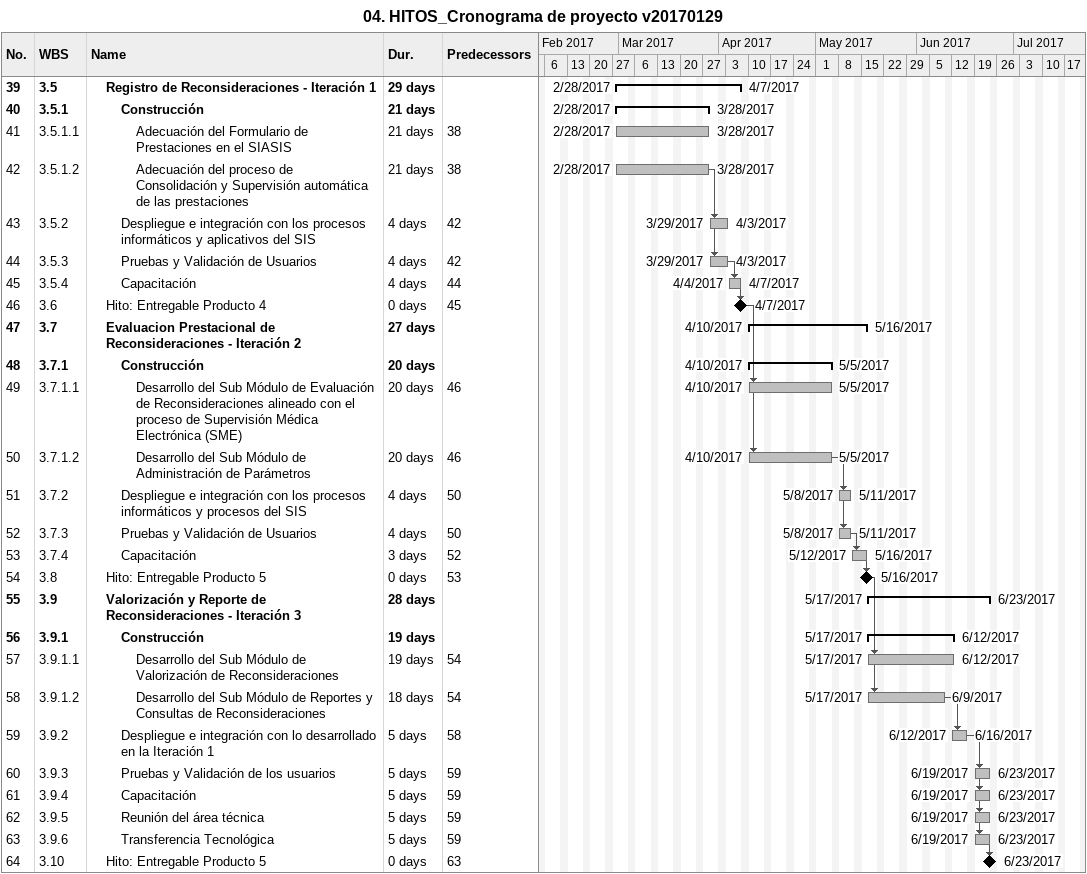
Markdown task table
04. HITOS_Cronograma de proyecto v20170129

| ID | WBS | Task | Duration | Start | Finish | Predecessors |
|---|---|---|---|---|---|---|
| 39 | 3.5 | **Registro de Reconsideraciones - Iteración 1** | 29d | 2017-02-28 | 2017-04-07 |  |
| 40 | 3.5.1 | **Construcción** | 21d | 2017-02-28 | 2017-03-28 |  |
| 41 | 3.5.1.1 | Adecuación del Formulario de Prestaciones en el SIASIS | 21d | 2017-02-28 | 2017-03-28 | 38 |
| 42 | 3.5.1.2 | Adecuación del proceso de Consolidación y Supervisión automática de las prestaciones | 21d | 2017-02-28 | 2017-03-28 | 38 |
| 43 | 3.5.2 | Despliegue e integración con los procesos informáticos y aplicativos del SIS | 4d | 2017-03-29 | 2017-04-03 | 42 |
| 44 | 3.5.3 | Pruebas y Validación de Usuarios | 4d | 2017-03-29 | 2017-04-03 | 42 |
| 45 | 3.5.4 | Capacitación | 4d | 2017-04-04 | 2017-04-07 | 44 |
| 46 | 3.6 | Hito: Entregable Producto 4 | 0d | 2017-04-07 | 2017-04-07 | 45 |
| 47 | 3.7 | **Evaluacion Prestacional de Reconsideraciones - Iteración 2** | 27d | 2017-04-10 | 2017-05-16 |  |
| 48 | 3.7.1 | **Construcción** | 20d | 2017-04-10 | 2017-05-05 |  |
| 49 | 3.7.1.1 | Desarrollo del Sub Módulo de Evaluación de Reconsideraciones alineado con el proceso de Supervisión Médica Electrónica (SME) | 20d | 2017-04-10 | 2017-05-05 | 46 |
| 50 | 3.7.1.2 | Desarrollo del Sub Módulo de Administración de Parámetros | 20d | 2017-04-10 | 2017-05-05 | 46 |
| 51 | 3.7.2 | Despliegue e integración con los procesos informáticos y procesos del SIS | 4d | 2017-05-08 | 2017-05-11 | 50 |
| 52 | 3.7.3 | Pruebas y Validación de Usuarios | 4d | 2017-05-08 | 2017-05-11 | 50 |
| 53 | 3.7.4 | Capacitación | 3d | 2017-05-12 | 2017-05-16 | 52 |
| 54 | 3.8 | Hito: Entregable Producto 5 | 0d | 2017-05-16 | 2017-05-16 | 53 |
| 55 | 3.9 | **Valorización y Reporte de Reconsideraciones - Iteración 3** | 28d | 2017-05-17 | 2017-06-23 |  |
| 56 | 3.9.1 | **Construcción** | 19d | 2017-05-17 | 2017-06-12 |  |
| 57 | 3.9.1.1 | Desarrollo del Sub Módulo de Valorización de Reconsideraciones | 19d | 2017-05-17 | 2017-06-12 | 54 |
| 58 | 3.9.1.2 | Desarrollo del Sub Módulo de Reportes y Consultas de Reconsideraciones | 18d | 2017-05-17 | 2017-06-09 | 54 |
| 59 | 3.9.2 | Despliegue e integración con lo desarrollado en la Iteración 1 | 5d | 2017-06-12 | 2017-06-16 | 58 |
| 60 | 3.9.3 | Pruebas y Validación de los usuarios | 5d | 2017-06-19 | 2017-06-23 | 59 |
| 61 | 3.9.4 | Capacitación | 5d | 2017-06-19 | 2017-06-23 | 59 |
| 62 | 3.9.5 | Reunión del área técnica | 5d | 2017-06-19 | 2017-06-23 | 59 |
| 63 | 3.9.6 | Transferencia Tecnológica | 5d | 2017-06-19 | 2017-06-23 | 59 |
| 64 | 3.10 | Hito: Entregable Producto 5 | 0d | 2017-06-23 | 2017-06-23 | 63 |
